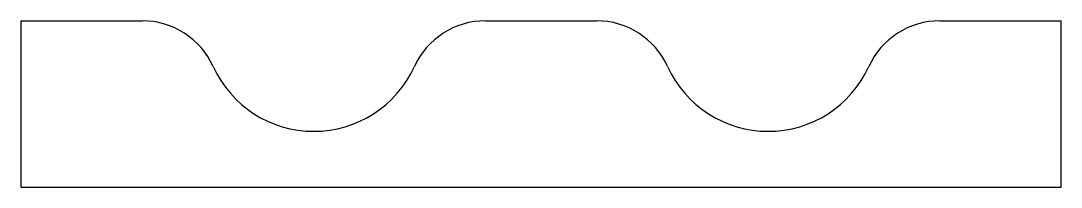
# Model space of a CAD drawing. Header units: millimetres. Extents: x -400 to 0, y 0 to 64.
import ezdxf

# ---------------------------------------------------------------- set-up
doc = ezdxf.new("R2010")
doc.units = ezdxf.units.MM

msp = doc.modelspace()

# ---------------------------------------------------------------- linework, layer by layer
at = {"color": 7, "linetype": 'Continuous', "lineweight": 25}
for p, q in [((-400, 64), (-353.35, 64)), ((-400, 64), (-400, 0)), ((-221.35, 64), (-178.65, 64)), ((-46.65, 64), (0, 64)), ((0, 0), (0, 64)), ((-400, 0), (0, 0))]:
    msp.add_line(p, q, dxfattribs=at)
for centre, radius, start, end in [((-221.35, 34), 30, 90, 155.5567), ((-353.35, 34), 30, 24.4433, 90), ((-178.65, 34), 30, 24.4433, 90), ((-46.65, 34), 30, 90, 155.5567), ((-287.35, 64), 42.5, 204.4433, 335.5567), ((-112.65, 64), 42.5, 204.4433, 335.5567)]:
    msp.add_arc(centre, radius, start, end, dxfattribs=at)

doc.saveas('drawing.dxf')
